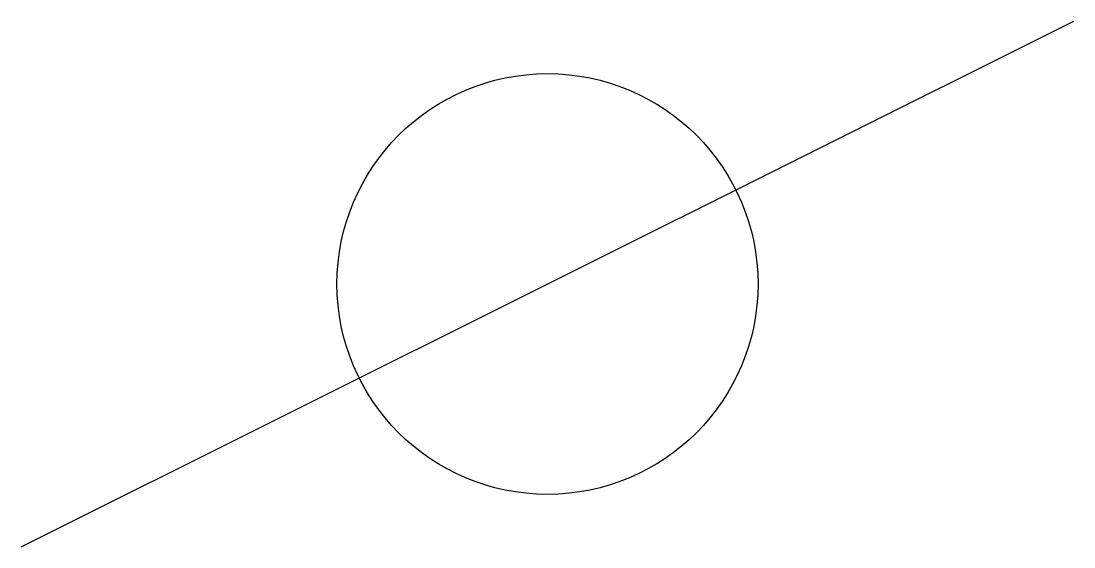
# Model space of a CAD drawing. Header units: metres. Extents: x 0 to 10, y 0 to 5.
import ezdxf

# ---------------------------------------------------------------- set-up
doc = ezdxf.new("R2010")
doc.units = ezdxf.units.M

msp = doc.modelspace()

# ---------------------------------------------------------------- linework, layer by layer
msp.add_line((0, 0), (10, 5))
msp.add_circle((5, 2.5), 2)

doc.saveas('drawing.dxf')
